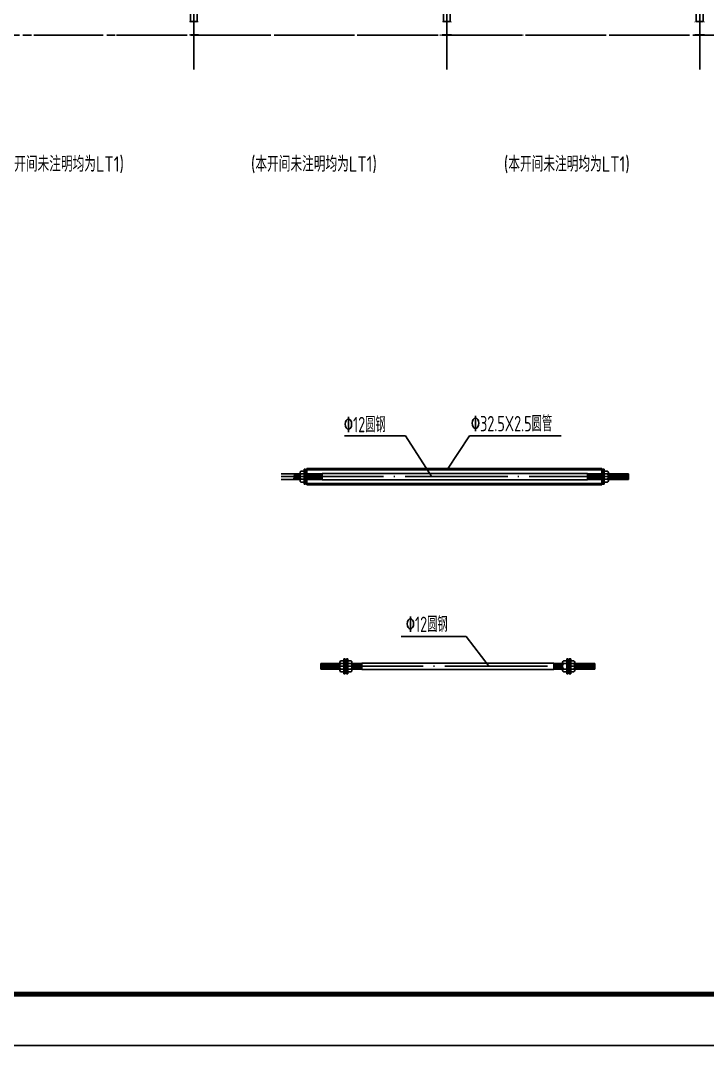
# Model space of a CAD drawing. Extents: x 8844666 to 9156203, y 1662182 to 2655606.
# Drawn here: x 8979117 to 8999219, y 1984432 to 2014410 of the extents above; entities that cross this region are included whole.
import ezdxf

# ---------------------------------------------------------------- set-up
doc = ezdxf.new("R2010")
doc.units = 0
doc.header["$LTSCALE"] = 1000
doc.header["$MEASUREMENT"] = 0
doc.linetypes.add('DASH', pattern=[0.35, 0.25, -0.1])
doc.linetypes.add('DOTE', pattern=[2.42, 2, -0.2, 0.02, -0.2])
for name, color, linetype in [('DOTE', 8, 'DOTE'), ('PUB_TITLE', 4, 'CONTINUOUS'), ('支撑', 4, 'CONTINUOUS'), ('柱', 2, 'CONTINUOUS'), ('标注文字', 3, 'CONTINUOUS'), ('梁', 4, 'CONTINUOUS'), ('檩条', 150, 'CONTINUOUS')]:
    doc.layers.add(name, color=color, linetype=linetype)
doc.styles.add('TSSD_REIN', font='atssdeng.shx', dxfattribs={"width": 0.7, "bigfont": 'atssdchn.shx'})

msp = doc.modelspace()

# ---------------------------------------------------------------- hatches: boundary and pattern name
at = {"layer": '柱'}
for points in [[(8984329.3, 2013978.5), (8984049.3, 2013978.5), (8984049.3, 2014010.5), (8984177.3, 2014010.5), (8984177.3, 2014346.5), (8984049.3, 2014346.5), (8984049.3, 2014378.5), (8984329.3, 2014378.5), (8984329.3, 2014346.5), (8984201.3, 2014346.5), (8984201.3, 2014010.5), (8984329.3, 2014010.5)], [(8991729.3, 2013978.5), (8991449.3, 2013978.5), (8991449.3, 2014010.5), (8991577.3, 2014010.5), (8991577.3, 2014346.5), (8991449.3, 2014346.5), (8991449.3, 2014378.5), (8991729.3, 2014378.5), (8991729.3, 2014346.5), (8991601.3, 2014346.5), (8991601.3, 2014010.5), (8991729.3, 2014010.5)], [(8999129.3, 2013978.5), (8998849.3, 2013978.5), (8998849.3, 2014010.5), (8998977.3, 2014010.5), (8998977.3, 2014346.5), (8998849.3, 2014346.5), (8998849.3, 2014378.5), (8999129.3, 2014378.5), (8999129.3, 2014346.5), (8999001.3, 2014346.5), (8999001.3, 2014010.5), (8999129.3, 2014010.5)]]:
    msp.add_hatch(color=2, dxfattribs=at).paths.add_polyline_path(points)

# ---------------------------------------------------------------- linework, layer by layer
at = {"layer": 'DOTE'}
for p, q in [((8984189.3, 2012978.5), (8984189.3, 2062978.5)), ((8991589.3, 2012978.5), (8991589.3, 2062978.5)), ((8998989.3, 2012978.5), (8998989.3, 2062978.5)), ((8916589.3, 2013978.5), (9125789.3, 2013978.5))]:
    msp.add_line(p, q, dxfattribs=at)
at = {"layer": 'DOTE', "color": 8, "linetype": 'DOTE', "ltscale": 1.5}
for p, q in [((8986741.5, 2001070), (8996903.5, 2001070)), ((8987903.3, 1995521.8), (8995921, 1995521.8))]:
    msp.add_line(p, q, dxfattribs=at)
at = {"layer": 'PUB_TITLE'}
msp.add_lwpolyline([(8903902.8, 1984431.6), (9156202.8, 1984431.6), (9156202.8, 2073531.6), (8903902.8, 2073531.6)], close=True, dxfattribs=at)
at = {"layer": 'PUB_TITLE', "const_width": 150}
msp.add_lwpolyline([(8907652.8, 1985931.6), (9154702.8, 1985931.6), (9154702.8, 2072031.6), (8907652.8, 2072031.6)], close=True, dxfattribs=at)
at = {"layer": '支撑', "linetype": 'Continuous'}
for p, q in [((8987297.3, 2001150), (8986741.5, 2001150)), ((8987135.3, 2001150), (8987113, 2000989.9)), ((8987141.7, 2001160), (8987116.7, 2000979.9)), ((8987145.4, 2001150), (8987123.1, 2000989.9)), ((8987135.3, 2001150), (8987141.7, 2001160)), ((8987145.4, 2001150), (8987141.7, 2001160)), ((8987185.3, 2001150), (8987163.1, 2000989.9)), ((8987191.7, 2001160), (8987166.7, 2000979.9)), ((8987195.4, 2001150), (8987173.2, 2000989.9)), ((8987185.3, 2001150), (8987191.7, 2001160)), ((8987195.4, 2001150), (8987191.7, 2001160)), ((8987235.3, 2001150), (8987213.1, 2000989.9)), ((8987241.8, 2001160), (8987216.8, 2000979.9)), ((8987245.4, 2001150), (8987223.2, 2000989.9)), ((8987235.3, 2001150), (8987241.8, 2001160)), ((8987245.4, 2001150), (8987241.8, 2001160)), ((8987285.4, 2001150), (8987263.1, 2000989.9)), ((8987291.8, 2001160), (8987266.8, 2000979.9)), ((8987295.5, 2001150), (8987273.2, 2000989.9)), ((8987285.4, 2001150), (8987291.8, 2001160)), ((8987295.5, 2001150), (8987291.8, 2001160)), ((8987297.3, 2000951.3), (8987297.3, 2001188.6)), ((8987417.4, 2001228.2), (8987321.3, 2001228.2)), ((8987417.4, 2001149.1), (8987321.3, 2001149.1)), ((8987417.4, 2001288.2), (8987457.4, 2001288.2)), ((8987417.4, 2000851.7), (8987417.4, 2001288.2)), ((8987457.4, 2001288.2), (8987457.4, 2000851.7)), ((8987491.9, 2001150), (8987457.4, 2001150)), ((8987485.5, 2001150), (8987463.2, 2000989.9)), ((8987491.9, 2001160), (8987466.9, 2000979.9)), ((8987495.6, 2001150), (8987473.3, 2000989.9)), ((8987485.5, 2001150), (8987491.9, 2001160)), ((8987495.6, 2001150), (8987491.9, 2001160)), ((8987942.1, 2001150), (8987491.9, 2001150)), ((8987535.5, 2001150), (8987513.3, 2000989.9)), ((8987541.9, 2001160), (8987516.9, 2000979.9)), ((8987545.6, 2001150), (8987523.4, 2000989.9)), ((8987535.5, 2001150), (8987541.9, 2001160)), ((8987545.6, 2001150), (8987541.9, 2001160)), ((8987585.5, 2001150), (8987563.3, 2000989.9)), ((8987592, 2001160), (8987566.9, 2000979.9)), ((8987595.6, 2001150), (8987573.4, 2000989.9)), ((8987585.5, 2001150), (8987592, 2001160)), ((8987595.6, 2001150), (8987592, 2001160)), ((8987635.5, 2001150), (8987613.3, 2000989.9)), ((8987642, 2001160), (8987617, 2000979.9)), ((8987645.6, 2001150), (8987623.4, 2000989.9)), ((8987635.5, 2001150), (8987642, 2001160)), ((8987645.6, 2001150), (8987642, 2001160)), ((8987685.6, 2001150), (8987663.3, 2000989.9)), ((8987692, 2001160), (8987667, 2000979.9)), ((8987695.7, 2001150), (8987673.4, 2000989.9)), ((8987685.6, 2001150), (8987692, 2001160)), ((8987695.7, 2001150), (8987692, 2001160)), ((8987735.6, 2001150), (8987713.4, 2000989.9)), ((8987742, 2001160), (8987717, 2000979.9)), ((8987745.7, 2001150), (8987723.5, 2000989.9)), ((8987735.6, 2001150), (8987742, 2001160)), ((8987745.7, 2001150), (8987742, 2001160)), ((8987785.6, 2001150), (8987763.4, 2000989.9)), ((8987792.1, 2001160), (8987767, 2000979.9)), ((8987795.7, 2001150), (8987773.5, 2000989.9)), ((8987785.6, 2001150), (8987792.1, 2001160)), ((8987795.7, 2001150), (8987792.1, 2001160)), ((8987835.6, 2001150), (8987813.4, 2000989.9)), ((8987842.1, 2001160), (8987817.1, 2000979.9)), ((8987845.8, 2001150), (8987823.5, 2000989.9)), ((8987835.6, 2001150), (8987842.1, 2001160)), ((8987845.8, 2001150), (8987842.1, 2001160)), ((8987885.7, 2001150), (8987863.4, 2000989.9)), ((8987892.1, 2001160), (8987867.1, 2000979.9)), ((8987895.8, 2001150), (8987873.5, 2000989.9)), ((8987885.7, 2001150), (8987892.1, 2001160)), ((8987895.8, 2001150), (8987892.1, 2001160)), ((8987935.7, 2001150), (8987913.5, 2000989.9)), ((8987942.1, 2001160), (8987917.1, 2000979.9)), ((8987942.1, 2001123.6), (8987923.6, 2000989.9)), ((8987935.7, 2001150), (8987942.1, 2001160)), ((8987942.1, 2001160), (8987942.1, 2000979.9)), ((8987942.1, 2001160), (8995702.9, 2001160)), ((8995702.9, 2001160), (8995702.9, 2000979.9)), ((8995702.9, 2001160), (8995727.9, 2000979.9)), ((8995709.3, 2001150), (8995702.9, 2001160)), ((8995702.9, 2001150), (8996123.1, 2001150)), ((8995702.9, 2001123.6), (8995721.4, 2000989.9)), ((8995709.3, 2001150), (8995731.5, 2000989.9)), ((8995749.2, 2001150), (8995752.9, 2001160)), ((8995749.2, 2001150), (8995771.5, 2000989.9)), ((8995752.9, 2001160), (8995777.9, 2000979.9)), ((8995759.3, 2001150), (8995752.9, 2001160)), ((8995759.3, 2001150), (8995781.6, 2000989.9)), ((8995799.3, 2001150), (8995802.9, 2001160)), ((8995799.3, 2001150), (8995821.5, 2000989.9)), ((8995802.9, 2001160), (8995827.9, 2000979.9)), ((8995809.4, 2001150), (8995802.9, 2001160)), ((8995809.4, 2001150), (8995831.6, 2000989.9)), ((8995849.3, 2001150), (8995853, 2001160)), ((8995849.3, 2001150), (8995871.5, 2000989.9)), ((8995853, 2001160), (8995878, 2000979.9)), ((8995859.4, 2001150), (8995853, 2001160)), ((8995859.4, 2001150), (8995881.6, 2000989.9)), ((8995899.3, 2001150), (8995903, 2001160)), ((8995899.3, 2001150), (8995921.6, 2000989.9)), ((8995909.4, 2001150), (8995903, 2001160)), ((8995903, 2001160), (8995928, 2000979.9)), ((8995909.4, 2001150), (8995931.7, 2000989.9)), ((8995949.3, 2001150), (8995953, 2001160)), ((8995949.3, 2001150), (8995971.6, 2000989.9)), ((8995959.4, 2001150), (8995953, 2001160)), ((8995953, 2001160), (8995978, 2000979.9)), ((8995959.4, 2001150), (8995981.7, 2000989.9)), ((8995999.4, 2001150), (8996003, 2001160)), ((8995999.4, 2001150), (8996021.6, 2000989.9)), ((8996009.5, 2001150), (8996003, 2001160)), ((8996003, 2001160), (8996028, 2000979.9)), ((8996009.5, 2001150), (8996031.7, 2000989.9)), ((8996049.4, 2001150), (8996053.1, 2001160)), ((8996049.4, 2001150), (8996071.6, 2000989.9)), ((8996059.5, 2001150), (8996053.1, 2001160)), ((8996053.1, 2001160), (8996078.1, 2000979.9)), ((8996059.5, 2001150), (8996081.7, 2000989.9)), ((8996099.4, 2001150), (8996103.1, 2001160)), ((8996099.4, 2001150), (8996121.7, 2000989.9)), ((8996103.1, 2001160), (8996128.1, 2000979.9)), ((8996109.5, 2001150), (8996103.1, 2001160)), ((8996109.5, 2001150), (8996131.8, 2000989.9)), ((8996123.1, 2001150), (8996157.6, 2001150)), ((8996149.5, 2001150), (8996153.1, 2001160)), ((8996149.5, 2001150), (8996157.6, 2001091.2)), ((8996157.6, 2001153), (8996153.1, 2001160)), ((8996153.1, 2001160), (8996157.6, 2001127.6)), ((8996157.6, 2001288.2), (8996157.6, 2000851.7)), ((8996197.6, 2001288.2), (8996157.6, 2001288.2)), ((8996197.6, 2000851.7), (8996197.6, 2001288.2)), ((8996197.6, 2001228.2), (8996293.7, 2001228.2)), ((8996197.6, 2001149.1), (8996293.7, 2001149.1)), ((8996317.7, 2000951.3), (8996317.7, 2001188.6)), ((8996317.7, 2001150), (8996903.5, 2001150)), ((8996317.7, 2001091.9), (8996331.9, 2000989.9)), ((8996317.7, 2001055.6), (8996328.2, 2000979.9)), ((8996349.6, 2001150), (8996353.2, 2001160)), ((8996349.6, 2001150), (8996371.8, 2000989.9)), ((8996353.2, 2001160), (8996378.2, 2000979.9)), ((8996359.7, 2001150), (8996353.2, 2001160)), ((8996359.7, 2001150), (8996381.9, 2000989.9)), ((8996399.6, 2001150), (8996403.3, 2001160)), ((8996399.6, 2001150), (8996421.8, 2000989.9)), ((8996403.3, 2001160), (8996428.3, 2000979.9)), ((8996409.7, 2001150), (8996403.3, 2001160)), ((8996409.7, 2001150), (8996431.9, 2000989.9)), ((8996449.6, 2001150), (8996453.3, 2001160)), ((8996449.6, 2001150), (8996471.9, 2000989.9)), ((8996453.3, 2001160), (8996478.3, 2000979.9)), ((8996459.7, 2001150), (8996453.3, 2001160)), ((8996459.7, 2001150), (8996482, 2000989.9)), ((8996499.6, 2001150), (8996503.3, 2001160)), ((8996499.6, 2001150), (8996521.9, 2000989.9)), ((8996503.3, 2001160), (8996528.3, 2000979.9)), ((8996509.7, 2001150), (8996503.3, 2001160)), ((8996509.7, 2001150), (8996532, 2000989.9)), ((8996549.7, 2001150), (8996553.3, 2001160)), ((8996549.7, 2001150), (8996571.9, 2000989.9)), ((8996553.3, 2001160), (8996578.3, 2000979.9)), ((8996559.8, 2001150), (8996553.3, 2001160)), ((8996559.8, 2001150), (8996582, 2000989.9)), ((8996599.7, 2001150), (8996603.4, 2001160)), ((8996599.7, 2001150), (8996621.9, 2000989.9)), ((8996603.4, 2001160), (8996628.4, 2000979.9)), ((8996609.8, 2001150), (8996603.4, 2001160)), ((8996609.8, 2001150), (8996632, 2000989.9)), ((8996649.7, 2001150), (8996653.4, 2001160)), ((8996649.7, 2001150), (8996672, 2000989.9)), ((8996653.4, 2001160), (8996678.4, 2000979.9)), ((8996659.8, 2001150), (8996653.4, 2001160)), ((8996659.8, 2001150), (8996682.1, 2000989.9)), ((8996699.8, 2001150), (8996703.4, 2001160)), ((8996699.8, 2001150), (8996722, 2000989.9)), ((8996703.4, 2001160), (8996728.4, 2000979.9)), ((8996709.9, 2001150), (8996703.4, 2001160)), ((8996709.9, 2001150), (8996732.1, 2000989.9)), ((8996749.8, 2001150), (8996753.4, 2001160)), ((8996749.8, 2001150), (8996772, 2000989.9)), ((8996753.4, 2001160), (8996778.5, 2000979.9)), ((8996759.9, 2001150), (8996753.4, 2001160)), ((8996759.9, 2001150), (8996782.1, 2000989.9)), ((8996799.8, 2001150), (8996803.5, 2001160)), ((8996799.8, 2001150), (8996822, 2000989.9)), ((8996803.5, 2001160), (8996828.5, 2000979.9)), ((8996809.9, 2001150), (8996803.5, 2001160)), ((8996809.9, 2001150), (8996832.1, 2000989.9)), ((8996849.8, 2001150), (8996853.5, 2001160)), ((8996849.8, 2001150), (8996872.1, 2000989.9)), ((8996853.5, 2001160), (8996878.5, 2000979.9)), ((8996859.9, 2001150), (8996853.5, 2001160)), ((8996859.9, 2001150), (8996882.2, 2000989.9)), ((8996903.5, 2001150), (8996903.5, 2000989.9)), ((8987297.3, 2000989.9), (8986741.5, 2000989.9)), ((8987166.7, 2000979.9), (8987163.1, 2000989.9)), ((8987173.2, 2000989.9), (8987166.7, 2000979.9)), ((8987216.8, 2000979.9), (8987213.1, 2000989.9)), ((8987223.2, 2000989.9), (8987216.8, 2000979.9)), ((8987266.8, 2000979.9), (8987263.1, 2000989.9)), ((8987273.2, 2000989.9), (8987266.8, 2000979.9)), ((8987417.4, 2000990.8), (8987321.3, 2000990.8)), ((8987417.4, 2000911.7), (8987321.3, 2000911.7)), ((8987457.4, 2000851.7), (8987417.4, 2000851.7)), ((8987491.9, 2000989.9), (8987457.4, 2000989.9)), ((8987466.9, 2000979.9), (8987463.2, 2000989.9)), ((8987473.3, 2000989.9), (8987466.9, 2000979.9)), ((8987942.1, 2000989.9), (8987491.9, 2000989.9)), ((8987516.9, 2000979.9), (8987513.3, 2000989.9)), ((8987523.4, 2000989.9), (8987516.9, 2000979.9)), ((8987566.9, 2000979.9), (8987563.3, 2000989.9)), ((8987573.4, 2000989.9), (8987566.9, 2000979.9)), ((8987617, 2000979.9), (8987613.3, 2000989.9)), ((8987623.4, 2000989.9), (8987617, 2000979.9)), ((8987667, 2000979.9), (8987663.3, 2000989.9)), ((8987673.4, 2000989.9), (8987667, 2000979.9)), ((8987717, 2000979.9), (8987713.4, 2000989.9)), ((8987723.5, 2000989.9), (8987717, 2000979.9)), ((8987767, 2000979.9), (8987763.4, 2000989.9)), ((8987773.5, 2000989.9), (8987767, 2000979.9)), ((8987817.1, 2000979.9), (8987813.4, 2000989.9)), ((8987823.5, 2000989.9), (8987817.1, 2000979.9)), ((8987867.1, 2000979.9), (8987863.4, 2000989.9)), ((8987873.5, 2000989.9), (8987867.1, 2000979.9)), ((8987917.1, 2000979.9), (8987913.5, 2000989.9)), ((8987923.6, 2000989.9), (8987917.1, 2000979.9)), ((8987942.1, 2000979.9), (8995702.9, 2000979.9)), ((8995702.9, 2000989.9), (8996123.1, 2000989.9)), ((8995721.4, 2000989.9), (8995727.9, 2000979.9)), ((8995727.9, 2000979.9), (8995731.5, 2000989.9)), ((8995771.5, 2000989.9), (8995777.9, 2000979.9)), ((8995777.9, 2000979.9), (8995781.6, 2000989.9)), ((8995821.5, 2000989.9), (8995827.9, 2000979.9)), ((8995827.9, 2000979.9), (8995831.6, 2000989.9)), ((8995871.5, 2000989.9), (8995878, 2000979.9)), ((8995878, 2000979.9), (8995881.6, 2000989.9)), ((8995921.6, 2000989.9), (8995928, 2000979.9)), ((8995928, 2000979.9), (8995931.7, 2000989.9)), ((8995971.6, 2000989.9), (8995978, 2000979.9)), ((8995978, 2000979.9), (8995981.7, 2000989.9)), ((8996021.6, 2000989.9), (8996028, 2000979.9)), ((8996028, 2000979.9), (8996031.7, 2000989.9)), ((8996071.6, 2000989.9), (8996078.1, 2000979.9)), ((8996078.1, 2000979.9), (8996081.7, 2000989.9)), ((8996121.7, 2000989.9), (8996128.1, 2000979.9)), ((8996123.1, 2000989.9), (8996157.6, 2000989.9)), ((8996128.1, 2000979.9), (8996131.8, 2000989.9)), ((8996157.6, 2000851.7), (8996197.6, 2000851.7)), ((8996197.6, 2000990.8), (8996293.7, 2000990.8)), ((8996197.6, 2000911.7), (8996293.7, 2000911.7)), ((8996317.7, 2001019.2), (8996321.8, 2000989.9)), ((8996317.7, 2000989.9), (8996903.5, 2000989.9)), ((8996321.8, 2000989.9), (8996328.2, 2000979.9)), ((8996328.2, 2000979.9), (8996331.9, 2000989.9)), ((8996371.8, 2000989.9), (8996378.2, 2000979.9)), ((8996378.2, 2000979.9), (8996381.9, 2000989.9)), ((8996421.8, 2000989.9), (8996428.3, 2000979.9)), ((8996428.3, 2000979.9), (8996431.9, 2000989.9)), ((8996471.9, 2000989.9), (8996478.3, 2000979.9)), ((8996478.3, 2000979.9), (8996482, 2000989.9)), ((8996521.9, 2000989.9), (8996528.3, 2000979.9)), ((8996528.3, 2000979.9), (8996532, 2000989.9)), ((8996571.9, 2000989.9), (8996578.3, 2000979.9)), ((8996578.3, 2000979.9), (8996582, 2000989.9)), ((8996621.9, 2000989.9), (8996628.4, 2000979.9)), ((8996628.4, 2000979.9), (8996632, 2000989.9)), ((8996672, 2000989.9), (8996678.4, 2000979.9)), ((8996678.4, 2000979.9), (8996682.1, 2000989.9)), ((8996722, 2000989.9), (8996728.4, 2000979.9)), ((8996728.4, 2000979.9), (8996732.1, 2000989.9)), ((8996772, 2000989.9), (8996778.5, 2000979.9)), ((8996778.5, 2000979.9), (8996782.1, 2000989.9)), ((8996822, 2000989.9), (8996828.5, 2000979.9)), ((8996828.5, 2000979.9), (8996832.1, 2000989.9)), ((8996872.1, 2000989.9), (8996878.5, 2000979.9)), ((8996878.5, 2000979.9), (8996882.2, 2000989.9)), ((8988459.1, 1995403.1), (8988459.1, 1995640.5)), ((8988579.2, 1995680.1), (8988483.1, 1995680.1)), ((8988579.2, 1995740.1), (8988619.2, 1995740.1)), ((8988579.2, 1995303.5), (8988579.2, 1995740.1)), ((8988619.2, 1995740.1), (8988619.2, 1995303.5)), ((8988653.7, 1995740.1), (8988653.7, 1995303.5)), ((8988693.7, 1995740.1), (8988653.7, 1995740.1)), ((8988693.7, 1995303.5), (8988693.7, 1995740.1)), ((8988693.7, 1995680.1), (8988789.8, 1995680.1)), ((8988813.8, 1995403.1), (8988813.8, 1995640.5)), ((8994980.5, 1995403.1), (8994980.5, 1995640.5)), ((8995100.6, 1995680.1), (8995004.5, 1995680.1)), ((8995100.6, 1995740.1), (8995140.6, 1995740.1)), ((8995100.6, 1995303.5), (8995100.6, 1995740.1)), ((8995140.6, 1995740.1), (8995140.6, 1995303.5)), ((8995175.1, 1995740.1), (8995175.1, 1995303.5)), ((8995215.1, 1995740.1), (8995175.1, 1995740.1)), ((8995215.1, 1995303.5), (8995215.1, 1995740.1)), ((8995215.1, 1995680.1), (8995311.2, 1995680.1)), ((8995335.2, 1995403.1), (8995335.2, 1995640.5)), ((8988459.1, 1995601.8), (8987903.3, 1995601.8)), ((8987903.3, 1995601.8), (8987903.3, 1995441.8)), ((8988459.1, 1995441.8), (8987903.3, 1995441.8)), ((8987946.9, 1995601.8), (8987924.6, 1995441.8)), ((8987928.3, 1995431.8), (8987924.6, 1995441.8)), ((8987953.3, 1995611.9), (8987928.3, 1995431.8)), ((8987934.7, 1995441.8), (8987928.3, 1995431.8)), ((8987957, 1995601.8), (8987934.7, 1995441.8)), ((8987946.9, 1995601.8), (8987953.3, 1995611.9)), ((8987957, 1995601.8), (8987953.3, 1995611.9)), ((8987996.9, 1995601.8), (8987974.7, 1995441.8)), ((8987978.3, 1995431.8), (8987974.7, 1995441.8)), ((8988003.3, 1995611.9), (8987978.3, 1995431.8)), ((8987984.8, 1995441.8), (8987978.3, 1995431.8)), ((8988007, 1995601.8), (8987984.8, 1995441.8)), ((8987996.9, 1995601.8), (8988003.3, 1995611.9)), ((8988007, 1995601.8), (8988003.3, 1995611.9)), ((8988046.9, 1995601.8), (8988024.7, 1995441.8)), ((8988028.4, 1995431.8), (8988024.7, 1995441.8)), ((8988053.4, 1995611.9), (8988028.4, 1995431.8)), ((8988034.8, 1995441.8), (8988028.4, 1995431.8)), ((8988057, 1995601.8), (8988034.8, 1995441.8)), ((8988046.9, 1995601.8), (8988053.4, 1995611.9)), ((8988057, 1995601.8), (8988053.4, 1995611.9)), ((8988097, 1995601.8), (8988074.7, 1995441.8)), ((8988078.4, 1995431.8), (8988074.7, 1995441.8)), ((8988103.4, 1995611.9), (8988078.4, 1995431.8)), ((8988084.8, 1995441.8), (8988078.4, 1995431.8)), ((8988107.1, 1995601.8), (8988084.8, 1995441.8)), ((8988097, 1995601.8), (8988103.4, 1995611.9)), ((8988107.1, 1995601.8), (8988103.4, 1995611.9)), ((8988147, 1995601.8), (8988124.7, 1995441.8)), ((8988128.4, 1995431.8), (8988124.7, 1995441.8)), ((8988153.4, 1995611.9), (8988128.4, 1995431.8)), ((8988134.8, 1995441.8), (8988128.4, 1995431.8)), ((8988157.1, 1995601.8), (8988134.8, 1995441.8)), ((8988147, 1995601.8), (8988153.4, 1995611.9)), ((8988157.1, 1995601.8), (8988153.4, 1995611.9)), ((8988197, 1995601.8), (8988174.8, 1995441.8)), ((8988178.4, 1995431.8), (8988174.8, 1995441.8)), ((8988203.4, 1995611.9), (8988178.4, 1995431.8)), ((8988184.9, 1995441.8), (8988178.4, 1995431.8)), ((8988207.1, 1995601.8), (8988184.9, 1995441.8)), ((8988197, 1995601.8), (8988203.4, 1995611.9)), ((8988207.1, 1995601.8), (8988203.4, 1995611.9)), ((8988247, 1995601.8), (8988224.8, 1995441.8)), ((8988228.5, 1995431.8), (8988224.8, 1995441.8)), ((8988253.5, 1995611.9), (8988228.5, 1995431.8)), ((8988234.9, 1995441.8), (8988228.5, 1995431.8)), ((8988257.1, 1995601.8), (8988234.9, 1995441.8)), ((8988247, 1995601.8), (8988253.5, 1995611.9)), ((8988257.1, 1995601.8), (8988253.5, 1995611.9)), ((8988297.1, 1995601.8), (8988274.8, 1995441.8)), ((8988278.5, 1995431.8), (8988274.8, 1995441.8)), ((8988303.5, 1995611.9), (8988278.5, 1995431.8)), ((8988284.9, 1995441.8), (8988278.5, 1995431.8)), ((8988307.2, 1995601.8), (8988284.9, 1995441.8)), ((8988297.1, 1995601.8), (8988303.5, 1995611.9)), ((8988307.2, 1995601.8), (8988303.5, 1995611.9)), ((8988347.1, 1995601.8), (8988324.9, 1995441.8)), ((8988328.5, 1995431.8), (8988324.9, 1995441.8)), ((8988353.5, 1995611.9), (8988328.5, 1995431.8)), ((8988335, 1995441.8), (8988328.5, 1995431.8)), ((8988357.2, 1995601.8), (8988335, 1995441.8)), ((8988347.1, 1995601.8), (8988353.5, 1995611.9)), ((8988357.2, 1995601.8), (8988353.5, 1995611.9)), ((8988397.1, 1995601.8), (8988374.9, 1995441.8)), ((8988378.5, 1995431.8), (8988374.9, 1995441.8)), ((8988403.6, 1995611.9), (8988378.5, 1995431.8)), ((8988385, 1995441.8), (8988378.5, 1995431.8)), ((8988407.2, 1995601.8), (8988385, 1995441.8)), ((8988397.1, 1995601.8), (8988403.6, 1995611.9)), ((8988407.2, 1995601.8), (8988403.6, 1995611.9)), ((8988447.1, 1995601.8), (8988424.9, 1995441.8)), ((8988428.6, 1995431.8), (8988424.9, 1995441.8)), ((8988453.6, 1995611.9), (8988428.6, 1995431.8)), ((8988435, 1995441.8), (8988428.6, 1995431.8)), ((8988457.2, 1995601.8), (8988435, 1995441.8)), ((8988447.1, 1995601.8), (8988453.6, 1995611.9)), ((8988457.2, 1995601.8), (8988453.6, 1995611.9)), ((8988579.2, 1995600.9), (8988483.1, 1995600.9)), ((8988579.2, 1995442.7), (8988483.1, 1995442.7)), ((8988579.2, 1995363.6), (8988483.1, 1995363.6)), ((8988653.7, 1995601.8), (8988619.2, 1995601.8)), ((8988653.7, 1995441.8), (8988619.2, 1995441.8)), ((8988693.7, 1995600.9), (8988789.8, 1995600.9)), ((8988693.7, 1995442.7), (8988789.8, 1995442.7)), ((8988693.7, 1995363.6), (8988789.8, 1995363.6)), ((8989103.9, 1995601.8), (8988813.8, 1995601.8)), ((8989103.9, 1995441.8), (8988813.8, 1995441.8)), ((8988847.4, 1995601.8), (8988825.1, 1995441.8)), ((8988828.8, 1995431.8), (8988825.1, 1995441.8)), ((8988853.8, 1995611.9), (8988828.8, 1995431.8)), ((8988835.2, 1995441.8), (8988828.8, 1995431.8)), ((8988857.5, 1995601.8), (8988835.2, 1995441.8)), ((8988847.4, 1995601.8), (8988853.8, 1995611.9)), ((8988857.5, 1995601.8), (8988853.8, 1995611.9)), ((8988897.4, 1995601.8), (8988875.2, 1995441.8)), ((8988878.8, 1995431.8), (8988875.2, 1995441.8)), ((8988903.8, 1995611.9), (8988878.8, 1995431.8)), ((8988885.3, 1995441.8), (8988878.8, 1995431.8)), ((8988907.5, 1995601.8), (8988885.3, 1995441.8)), ((8988897.4, 1995601.8), (8988903.8, 1995611.9)), ((8988907.5, 1995601.8), (8988903.8, 1995611.9)), ((8988947.4, 1995601.8), (8988925.2, 1995441.8)), ((8988928.8, 1995431.8), (8988925.2, 1995441.8)), ((8988953.9, 1995611.9), (8988928.8, 1995431.8)), ((8988935.3, 1995441.8), (8988928.8, 1995431.8)), ((8988957.5, 1995601.8), (8988935.3, 1995441.8)), ((8988947.4, 1995601.8), (8988953.9, 1995611.9)), ((8988957.5, 1995601.8), (8988953.9, 1995611.9)), ((8988997.4, 1995601.8), (8988975.2, 1995441.8)), ((8988978.9, 1995431.8), (8988975.2, 1995441.8)), ((8989003.9, 1995611.9), (8988978.9, 1995431.8)), ((8988985.3, 1995441.8), (8988978.9, 1995431.8)), ((8989007.5, 1995601.8), (8988985.3, 1995441.8)), ((8988997.4, 1995601.8), (8989003.9, 1995611.9)), ((8989007.5, 1995601.8), (8989003.9, 1995611.9)), ((8989047.5, 1995601.8), (8989025.2, 1995441.8)), ((8989028.9, 1995431.8), (8989025.2, 1995441.8)), ((8989053.9, 1995611.9), (8989028.9, 1995431.8)), ((8989035.3, 1995441.8), (8989028.9, 1995431.8)), ((8989057.6, 1995601.8), (8989035.3, 1995441.8)), ((8989047.5, 1995601.8), (8989053.9, 1995611.9)), ((8989057.6, 1995601.8), (8989053.9, 1995611.9)), ((8989097.5, 1995601.8), (8989075.3, 1995441.8)), ((8989078.9, 1995431.8), (8989075.3, 1995441.8)), ((8989103.9, 1995611.9), (8989078.9, 1995431.8)), ((8989085.4, 1995441.8), (8989078.9, 1995431.8)), ((8989103.9, 1995575.5), (8989085.4, 1995441.8)), ((8989097.5, 1995601.8), (8989103.9, 1995611.9)), ((8989103.9, 1995611.9), (8989103.9, 1995431.8)), ((8989103.9, 1995611.9), (8994720.3, 1995611.9)), ((8989103.9, 1995431.8), (8994720.3, 1995431.8)), ((8994720.3, 1995611.9), (8994720.3, 1995431.8)), ((8994720.3, 1995611.9), (8994745.4, 1995431.8)), ((8994726.8, 1995601.8), (8994720.3, 1995611.9)), ((8994720.3, 1995601.8), (8994980.5, 1995601.8)), ((8994720.3, 1995575.5), (8994738.9, 1995441.8)), ((8994720.3, 1995441.8), (8994980.5, 1995441.8)), ((8994726.8, 1995601.8), (8994749, 1995441.8)), ((8994738.9, 1995441.8), (8994745.4, 1995431.8)), ((8994745.4, 1995431.8), (8994749, 1995441.8)), ((8994766.7, 1995601.8), (8994770.4, 1995611.9)), ((8994766.7, 1995601.8), (8994788.9, 1995441.8)), ((8994770.4, 1995611.9), (8994795.4, 1995431.8)), ((8994776.8, 1995601.8), (8994770.4, 1995611.9)), ((8994776.8, 1995601.8), (8994799, 1995441.8)), ((8994788.9, 1995441.8), (8994795.4, 1995431.8)), ((8994795.4, 1995431.8), (8994799, 1995441.8)), ((8994816.7, 1995601.8), (8994820.4, 1995611.9)), ((8994816.7, 1995601.8), (8994839, 1995441.8)), ((8994820.4, 1995611.9), (8994845.4, 1995431.8)), ((8994826.8, 1995601.8), (8994820.4, 1995611.9)), ((8994826.8, 1995601.8), (8994849.1, 1995441.8)), ((8994839, 1995441.8), (8994845.4, 1995431.8)), ((8994845.4, 1995431.8), (8994849.1, 1995441.8)), ((8994866.8, 1995601.8), (8994870.4, 1995611.9)), ((8994866.8, 1995601.8), (8994889, 1995441.8)), ((8994870.4, 1995611.9), (8994895.4, 1995431.8)), ((8994876.9, 1995601.8), (8994870.4, 1995611.9)), ((8994876.9, 1995601.8), (8994899.1, 1995441.8)), ((8994889, 1995441.8), (8994895.4, 1995431.8)), ((8994895.4, 1995431.8), (8994899.1, 1995441.8)), ((8994916.8, 1995601.8), (8994920.5, 1995611.9)), ((8994916.8, 1995601.8), (8994939, 1995441.8)), ((8994926.9, 1995601.8), (8994920.5, 1995611.9)), ((8994920.5, 1995611.9), (8994945.5, 1995431.8)), ((8994926.9, 1995601.8), (8994949.1, 1995441.8)), ((8994939, 1995441.8), (8994945.5, 1995431.8)), ((8994945.5, 1995431.8), (8994949.1, 1995441.8)), ((8994966.8, 1995601.8), (8994970.5, 1995611.9)), ((8994966.8, 1995601.8), (8994980.5, 1995503.4)), ((8994976.9, 1995601.8), (8994970.5, 1995611.9)), ((8994970.5, 1995611.9), (8994980.5, 1995539.8)), ((8994976.9, 1995601.8), (8994980.5, 1995576.2)), ((8995100.6, 1995600.9), (8995004.5, 1995600.9)), ((8995100.6, 1995442.7), (8995004.5, 1995442.7)), ((8995100.6, 1995363.6), (8995004.5, 1995363.6)), ((8995140.6, 1995601.8), (8995175.1, 1995601.8)), ((8995140.6, 1995441.8), (8995175.1, 1995441.8)), ((8995215.1, 1995600.9), (8995311.2, 1995600.9)), ((8995215.1, 1995442.7), (8995311.2, 1995442.7)), ((8995215.1, 1995363.6), (8995311.2, 1995363.6)), ((8995335.2, 1995601.8), (8995921, 1995601.8)), ((8995335.2, 1995543.8), (8995349.3, 1995441.8)), ((8995335.2, 1995507.4), (8995345.7, 1995431.8)), ((8995335.2, 1995471), (8995339.2, 1995441.8)), ((8995335.2, 1995441.8), (8995921, 1995441.8)), ((8995339.2, 1995441.8), (8995345.7, 1995431.8)), ((8995345.7, 1995431.8), (8995349.3, 1995441.8)), ((8995367, 1995601.8), (8995370.7, 1995611.9)), ((8995367, 1995601.8), (8995389.3, 1995441.8)), ((8995370.7, 1995611.9), (8995395.7, 1995431.8)), ((8995377.1, 1995601.8), (8995370.7, 1995611.9)), ((8995377.1, 1995601.8), (8995399.4, 1995441.8)), ((8995389.3, 1995441.8), (8995395.7, 1995431.8)), ((8995395.7, 1995431.8), (8995399.4, 1995441.8)), ((8995417.1, 1995601.8), (8995420.7, 1995611.9)), ((8995417.1, 1995601.8), (8995439.3, 1995441.8)), ((8995420.7, 1995611.9), (8995445.7, 1995431.8)), ((8995427.2, 1995601.8), (8995420.7, 1995611.9)), ((8995427.2, 1995601.8), (8995449.4, 1995441.8)), ((8995439.3, 1995441.8), (8995445.7, 1995431.8)), ((8995445.7, 1995431.8), (8995449.4, 1995441.8)), ((8995467.1, 1995601.8), (8995470.8, 1995611.9)), ((8995467.1, 1995601.8), (8995489.3, 1995441.8)), ((8995470.8, 1995611.9), (8995495.8, 1995431.8)), ((8995477.2, 1995601.8), (8995470.8, 1995611.9)), ((8995477.2, 1995601.8), (8995499.4, 1995441.8)), ((8995489.3, 1995441.8), (8995495.8, 1995431.8)), ((8995495.8, 1995431.8), (8995499.4, 1995441.8)), ((8995517.1, 1995601.8), (8995520.8, 1995611.9)), ((8995517.1, 1995601.8), (8995539.4, 1995441.8)), ((8995520.8, 1995611.9), (8995545.8, 1995431.8)), ((8995527.2, 1995601.8), (8995520.8, 1995611.9)), ((8995527.2, 1995601.8), (8995549.5, 1995441.8)), ((8995539.4, 1995441.8), (8995545.8, 1995431.8)), ((8995545.8, 1995431.8), (8995549.5, 1995441.8)), ((8995567.1, 1995601.8), (8995570.8, 1995611.9)), ((8995567.1, 1995601.8), (8995589.4, 1995441.8)), ((8995570.8, 1995611.9), (8995595.8, 1995431.8)), ((8995577.2, 1995601.8), (8995570.8, 1995611.9)), ((8995577.2, 1995601.8), (8995599.5, 1995441.8)), ((8995589.4, 1995441.8), (8995595.8, 1995431.8)), ((8995595.8, 1995431.8), (8995599.5, 1995441.8)), ((8995617.2, 1995601.8), (8995620.8, 1995611.9)), ((8995617.2, 1995601.8), (8995639.4, 1995441.8)), ((8995620.8, 1995611.9), (8995645.8, 1995431.8)), ((8995627.3, 1995601.8), (8995620.8, 1995611.9)), ((8995627.3, 1995601.8), (8995649.5, 1995441.8)), ((8995639.4, 1995441.8), (8995645.8, 1995431.8)), ((8995645.8, 1995431.8), (8995649.5, 1995441.8)), ((8995667.2, 1995601.8), (8995670.9, 1995611.9)), ((8995667.2, 1995601.8), (8995689.4, 1995441.8)), ((8995670.9, 1995611.9), (8995695.9, 1995431.8)), ((8995677.3, 1995601.8), (8995670.9, 1995611.9)), ((8995677.3, 1995601.8), (8995699.5, 1995441.8)), ((8995689.4, 1995441.8), (8995695.9, 1995431.8)), ((8995695.9, 1995431.8), (8995699.5, 1995441.8)), ((8995717.2, 1995601.8), (8995720.9, 1995611.9)), ((8995717.2, 1995601.8), (8995739.5, 1995441.8)), ((8995720.9, 1995611.9), (8995745.9, 1995431.8)), ((8995727.3, 1995601.8), (8995720.9, 1995611.9)), ((8995727.3, 1995601.8), (8995749.6, 1995441.8)), ((8995739.5, 1995441.8), (8995745.9, 1995431.8)), ((8995745.9, 1995431.8), (8995749.6, 1995441.8)), ((8995767.3, 1995601.8), (8995770.9, 1995611.9)), ((8995767.3, 1995601.8), (8995789.5, 1995441.8)), ((8995770.9, 1995611.9), (8995795.9, 1995431.8)), ((8995777.4, 1995601.8), (8995770.9, 1995611.9)), ((8995777.4, 1995601.8), (8995799.6, 1995441.8)), ((8995789.5, 1995441.8), (8995795.9, 1995431.8)), ((8995795.9, 1995431.8), (8995799.6, 1995441.8)), ((8995817.3, 1995601.8), (8995820.9, 1995611.9)), ((8995817.3, 1995601.8), (8995839.5, 1995441.8)), ((8995820.9, 1995611.9), (8995846, 1995431.8)), ((8995827.4, 1995601.8), (8995820.9, 1995611.9)), ((8995827.4, 1995601.8), (8995849.6, 1995441.8)), ((8995839.5, 1995441.8), (8995846, 1995431.8)), ((8995846, 1995431.8), (8995849.6, 1995441.8)), ((8995867.3, 1995601.8), (8995871, 1995611.9)), ((8995867.3, 1995601.8), (8995889.5, 1995441.8)), ((8995871, 1995611.9), (8995896, 1995431.8)), ((8995877.4, 1995601.8), (8995871, 1995611.9)), ((8995877.4, 1995601.8), (8995899.6, 1995441.8)), ((8995889.5, 1995441.8), (8995896, 1995431.8)), ((8995896, 1995431.8), (8995899.6, 1995441.8)), ((8995921, 1995601.8), (8995921, 1995441.8)), ((8988619.2, 1995303.5), (8988579.2, 1995303.5)), ((8988653.7, 1995303.5), (8988693.7, 1995303.5)), ((8995140.6, 1995303.5), (8995100.6, 1995303.5)), ((8995175.1, 1995303.5), (8995215.1, 1995303.5))]:
    msp.add_line(p, q, dxfattribs=at)
at = {"layer": '支撑', "color": 5, "linetype": 'Continuous'}
for p, q in [((8987491.9, 2001310.1), (8987491.9, 2000829.8)), ((8987491.9, 2001310.1), (8996123.1, 2001310.1)), ((8987491.9, 2001272.6), (8996123.1, 2001272.6)), ((8996123.1, 2001310.1), (8996123.1, 2000829.8)), ((8987491.9, 2000867.4), (8996123.1, 2000867.4)), ((8987491.9, 2000829.8), (8996123.1, 2000829.8))]:
    msp.add_line(p, q, dxfattribs=at)
at = {"layer": '支撑', "linetype": 'Continuous'}
for centre, major_axis, start_param, end_param in [((8987439.7, 2001070), (142.4, 0.3), 2.5496436, 3.7288642), ((8987341.9, 2001188.6), (44.6, 0.7), 2.0347874, 4.2180393), ((8996273.1, 2001188.6), (-44.6, 0.7), 2.0651461, 4.248398), ((8996175.3, 2001070), (-142.4, 0.3), 2.5543211, 3.7335417), ((8987341.9, 2000951.3), (-44.6, 0), -1.091626, 1.091626), ((8996273.1, 2000951.3), (-44.6, 0), 2.0499667, 4.2332186), ((8995025.1, 1995640.5), (-44.6, 0.3), -1.0847043, 1.0985476), ((8995290.6, 1995640.5), (-44.6, 0.3), 2.0566544, 4.2399063), ((8995122.8, 1995521.8), (-142.4, 0.5), -0.5859652, 0.5932554), ((8995025.1, 1995403.1), (44.6, 0.3), 2.04276, 4.2260119), ((8995192.8, 1995521.8), (-142.4, 0.8), 2.5579035, 3.737124), ((8995290.6, 1995403.1), (44.6, 0.3), -1.0984081, 1.0848438)]:
    msp.add_ellipse(centre, major_axis=major_axis, ratio=1, start_param=start_param, end_param=end_param, dxfattribs=at)
at = {"layer": '支撑', "linetype": 'Continuous', "extrusion": (0, 0, -1)}
for centre, major_axis, start_param, end_param in [((8988503.7, 1995640.5), (0, 44.6), 3.6207631, 5.804015), ((8988769.2, 1995640.5), (0.4, 44.6), 0.4708737, 2.6541256), ((8988601.4, 1995521.8), (0.3, 142.4), 4.1206159, 5.2998364), ((8988503.7, 1995403.1), (0.2, 44.6), 3.6166322, 5.7998841), ((8988671.4, 1995521.8), (-0.3, 142.4), 0.9833489, 2.1625695), ((8988769.2, 1995403.1), (-0.2, 44.6), 0.4833012, 2.6665531)]:
    msp.add_ellipse(centre, major_axis=major_axis, ratio=1, start_param=start_param, end_param=end_param, dxfattribs=at)
at = {"layer": '柱', "color": 2, "const_width": 5}
for points in [[(8984329.3, 2013978.5), (8984049.3, 2013978.5), (8984049.3, 2014010.5), (8984177.3, 2014010.5), (8984177.3, 2014346.5), (8984049.3, 2014346.5), (8984049.3, 2014378.5), (8984329.3, 2014378.5), (8984329.3, 2014346.5), (8984201.3, 2014346.5), (8984201.3, 2014010.5), (8984329.3, 2014010.5)], [(8991729.3, 2013978.5), (8991449.3, 2013978.5), (8991449.3, 2014010.5), (8991577.3, 2014010.5), (8991577.3, 2014346.5), (8991449.3, 2014346.5), (8991449.3, 2014378.5), (8991729.3, 2014378.5), (8991729.3, 2014346.5), (8991601.3, 2014346.5), (8991601.3, 2014010.5), (8991729.3, 2014010.5)], [(8999129.3, 2013978.5), (8998849.3, 2013978.5), (8998849.3, 2014010.5), (8998977.3, 2014010.5), (8998977.3, 2014346.5), (8998849.3, 2014346.5), (8998849.3, 2014378.5), (8999129.3, 2014378.5), (8999129.3, 2014346.5), (8999001.3, 2014346.5), (8999001.3, 2014010.5), (8999129.3, 2014010.5)]]:
    msp.add_lwpolyline(points, close=True, dxfattribs=at)
at = {"layer": '标注文字'}
for p, q in [((8988601.9, 2002259.5), (8990381.6, 2002259.5)), ((8991155.9, 2001065.6), (8990381.6, 2002259.5)), ((8991612.3, 2001291.3), (8992252.4, 2002259.5)), ((8994934.5, 2002259.5), (8992252.4, 2002259.5)), ((8990257.5, 1996390.8), (8992154.6, 1996390.8)), ((8992833.4, 1995517.4), (8992154.6, 1996390.8))]:
    msp.add_line(p, q, dxfattribs=at)
at = {"layer": '梁'}
for points in [[(8984089.3, 2061578.5), (8984289.3, 2061578.5), (8984289.3, 2014378.5), (8984089.3, 2014378.5)], [(8991489.3, 2061578.5), (8991689.3, 2061578.5), (8991689.3, 2014378.5), (8991489.3, 2014378.5)], [(8998889.3, 2061578.5), (8999089.3, 2061578.5), (8999089.3, 2014378.5), (8998889.3, 2014378.5)]]:
    msp.add_lwpolyline(points, close=True, dxfattribs=at)
at = {"layer": '檩条', "linetype": 'DASH'}
msp.add_lwpolyline([(8917589.3, 2013978.5), (9124789.3, 2013978.5)], dxfattribs=at)

# ---------------------------------------------------------------- texts
at = {"layer": '标注文字', "color": 6, "style": 'TSSD_REIN', "width": 0.8}
for p in [(8978461.4, 2009987.6), (8985861.4, 2009987.6), (8993261.4, 2009987.6)]:
    msp.add_text('(本开间未注明均为LT1)', height=450, dxfattribs=at).set_placement(p)
at = {"layer": '标注文字', "color": 0, "style": 'TSSD_REIN', "width": 0.7}
for s, height, p in [('\x8212圆钢', 450.43, (8988577, 2002367.4)), ('%%13032.5X2.5圆管', 450.428, (8992293.7, 2002394.3)), ('\x8212圆钢', 450.43, (8990388.9, 1996525.7))]:
    msp.add_text(s, height=height, dxfattribs=at).set_placement(p)

doc.saveas('drawing.dxf')
